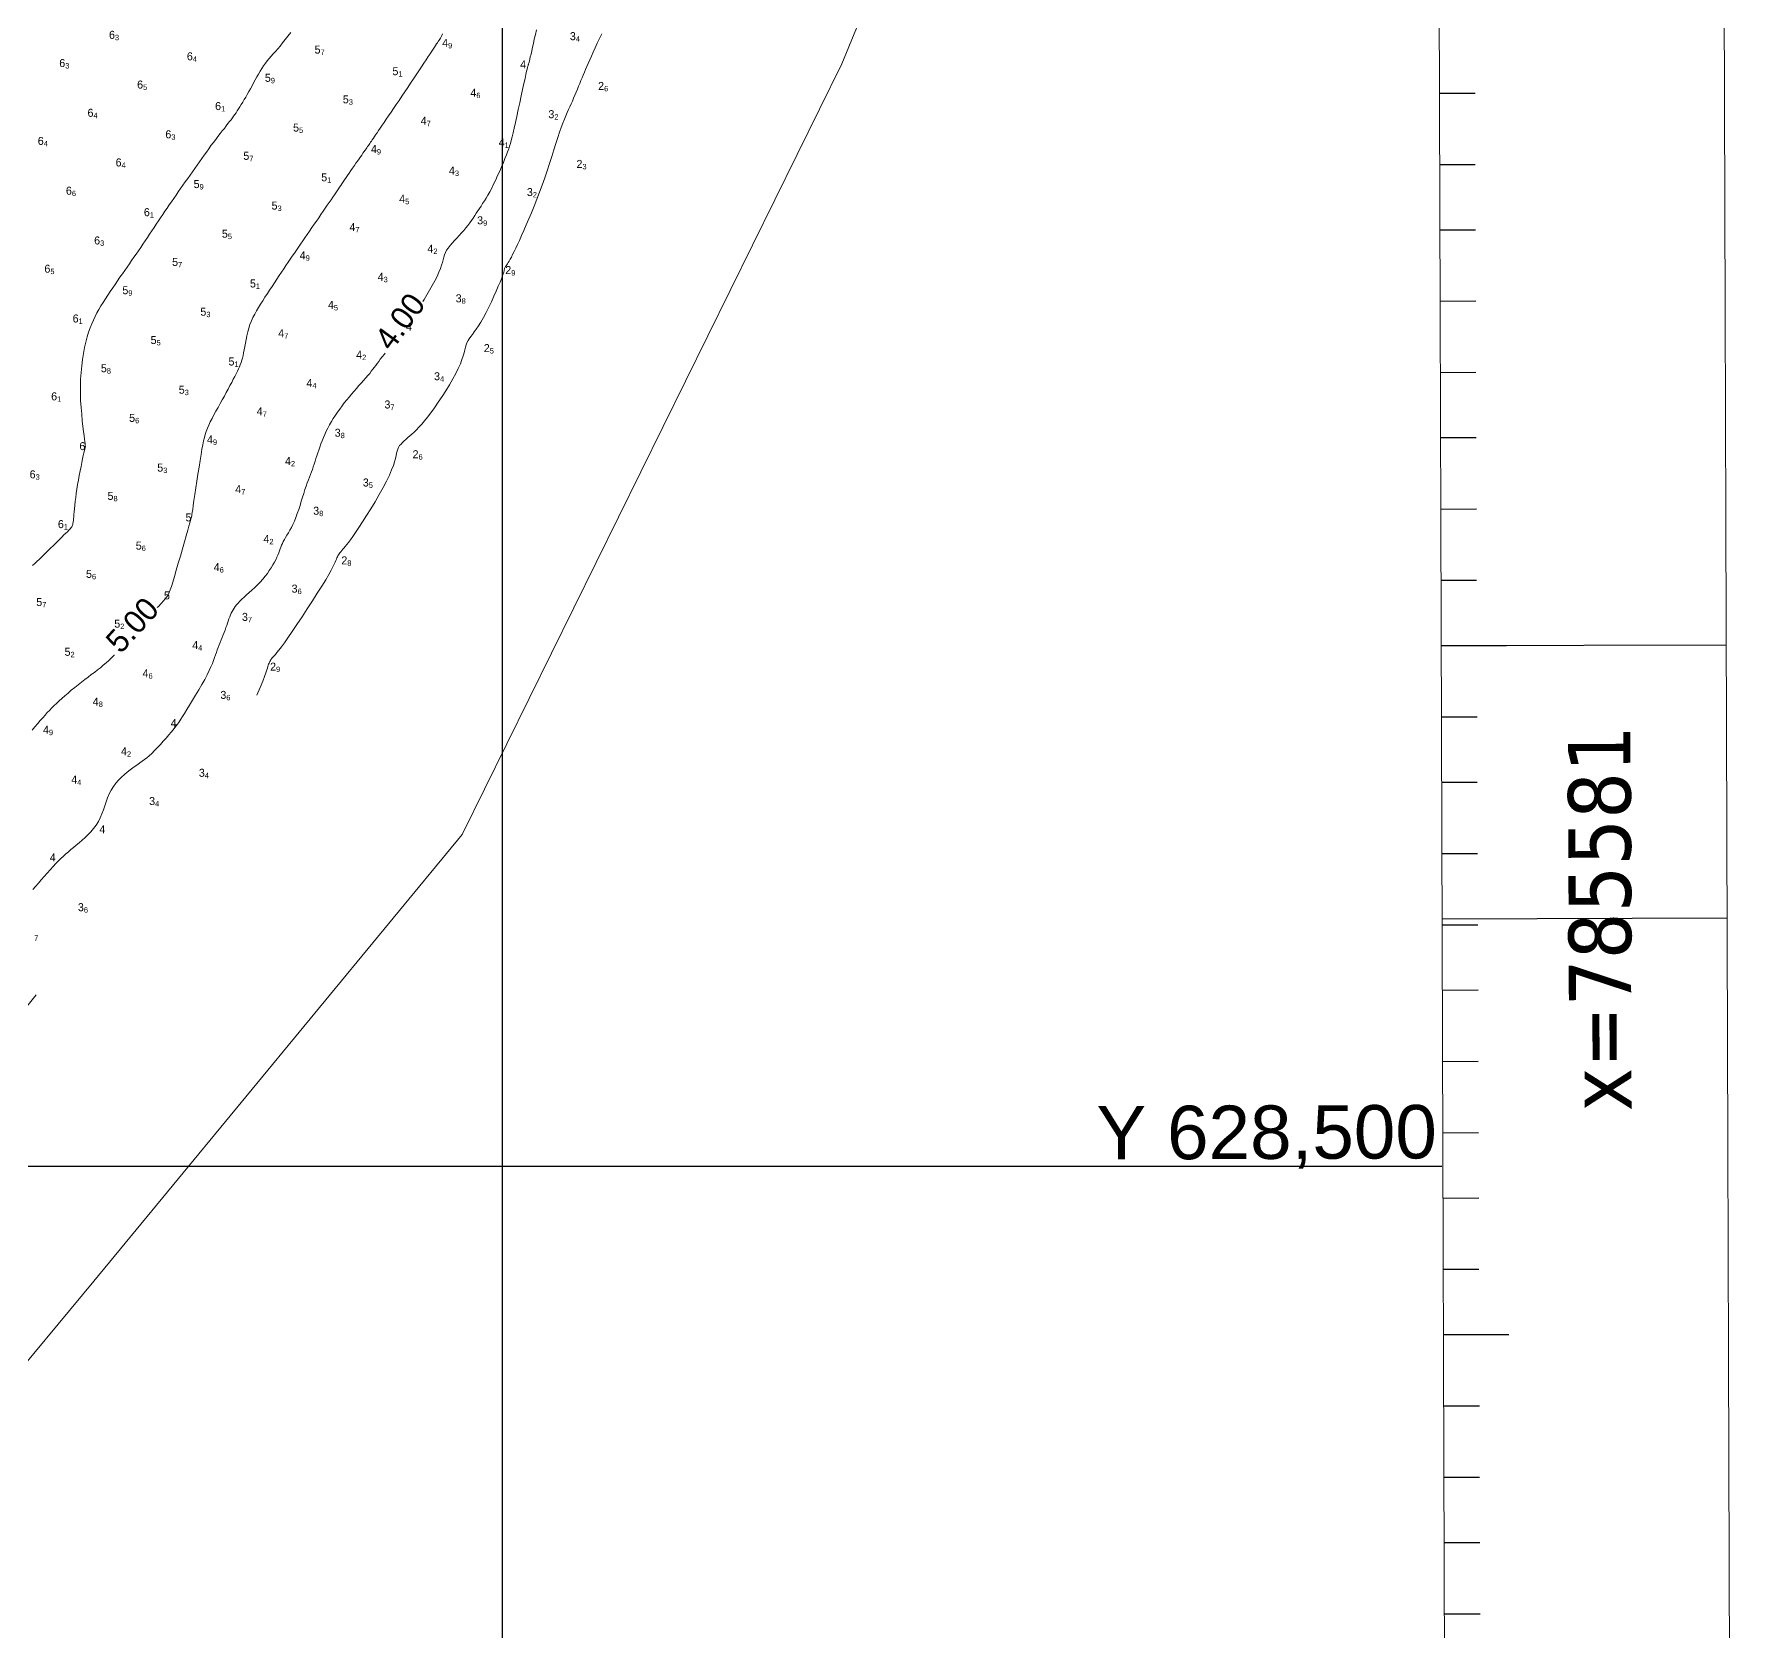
# Model space of a CAD drawing. Header units: millimetres. Extents: x 784883 to 785608, y 628235 to 628806.
# Drawn here: x 785459 to 785608, y 628459.3 to 628599 of the extents above; entities that cross this region are included whole.
import ezdxf
from ezdxf.enums import TextEntityAlignment as Align

# ---------------------------------------------------------------- set-up
doc = ezdxf.new("R2010")
doc.units = ezdxf.units.MM
for name, color, linetype in [('3_00', 92, 'Continuous'), ('4_00', 5, 'Continuous'), ('5_00', 252, 'Continuous'), ('6_00', 255, 'Continuous'), ('Borders', 7, 'Continuous'), ('Lat_Lon_Grid', 7, 'Continuous'), ('Projection_Grid', 7, 'Continuous'), ('Topo_Ricanau_2023_dg2', 7, 'Continuous')]:
    doc.layers.add(name, color=color, linetype=linetype)
doc.layers.add('Soundings', color=7, linetype='Continuous', true_color=0x000000)

msp = doc.modelspace()

# ---------------------------------------------------------------- linework, layer by layer
at = {"layer": '3_00', "color": 92, "linetype": 'Continuous', "lineweight": 0, "true_color": 0x00c000, "flags": 128}
for points in [[(785508.66, 628598.99), (785508.47, 628598.58), (785508.28, 628598.18), (785508.1, 628597.78), (785507.93, 628597.4), (785507.76, 628597.04), (785507.62, 628596.71), (785507.48, 628596.41), (785507.36, 628596.14), (785507.25, 628595.88), (785507.15, 628595.63), (785507.05, 628595.39), (785506.95, 628595.15), (785506.85, 628594.91), (785506.75, 628594.66), (785506.64, 628594.41), (785506.54, 628594.16), (785506.43, 628593.9), (785506.32, 628593.64), (785506.21, 628593.38), (785506.1, 628593.12), (785505.99, 628592.87), (785505.87, 628592.62), (785505.76, 628592.37), (785505.64, 628592.11), (785505.52, 628591.83), (785505.4, 628591.53), (785505.26, 628591.19), (785505.12, 628590.82), (785504.98, 628590.4), (785504.82, 628589.93), (785504.65, 628589.41), (785504.48, 628588.86), (785504.29, 628588.27), (785504.1, 628587.66), (785503.89, 628587.03), (785503.68, 628586.4), (785503.46, 628585.77), (785503.23, 628585.14), (785502.99, 628584.53), (785502.76, 628583.93), (785502.52, 628583.35), (785502.28, 628582.81), (785502.06, 628582.29), (785501.84, 628581.8), (785501.64, 628581.35), (785501.46, 628580.94), (785501.29, 628580.58), (785501.14, 628580.25), (785501, 628579.96), (785500.87, 628579.71), (785500.76, 628579.48), (785500.66, 628579.29), (785500.57, 628579.13), (785500.49, 628578.99), (785500.42, 628578.88), (785500.36, 628578.79), (785500.31, 628578.71), (785500.26, 628578.65), (785500.23, 628578.59), (785500.2, 628578.54), (785500.17, 628578.48), (785500.16, 628578.43), (785500.14, 628578.36), (785500.12, 628578.28), (785500.09, 628578.17), (785500.05, 628578.02), (785499.98, 628577.83), (785499.89, 628577.58), (785499.77, 628577.28), (785499.62, 628576.92), (785499.44, 628576.5), (785499.24, 628576.05), (785499.02, 628575.57), (785498.79, 628575.1), (785498.55, 628574.63), (785498.32, 628574.2), (785498.09, 628573.8), (785497.89, 628573.46), (785497.69, 628573.18), (785497.51, 628572.93), (785497.35, 628572.71), (785497.21, 628572.52), (785497.08, 628572.34), (785496.97, 628572.17), (785496.88, 628571.99), (785496.81, 628571.8), (785496.75, 628571.59), (785496.69, 628571.37), (785496.62, 628571.11), (785496.54, 628570.83), (785496.44, 628570.51), (785496.3, 628570.15), (785496.12, 628569.75), (785495.9, 628569.3), (785495.64, 628568.82), (785495.35, 628568.31), (785495.03, 628567.79), (785494.7, 628567.28), (785494.37, 628566.78), (785494.04, 628566.3), (785493.73, 628565.87), (785493.44, 628565.49), (785493.17, 628565.15), (785492.92, 628564.86), (785492.68, 628564.6), (785492.46, 628564.38), (785492.26, 628564.18), (785492.06, 628564), (785491.88, 628563.84), (785491.7, 628563.69), (785491.54, 628563.54), (785491.38, 628563.4), (785491.23, 628563.27), (785491.11, 628563.13), (785490.99, 628562.99), (785490.9, 628562.84), (785490.82, 628562.69), (785490.77, 628562.52), (785490.72, 628562.33), (785490.68, 628562.12), (785490.62, 628561.88), (785490.55, 628561.59), (785490.44, 628561.26), (785490.29, 628560.87), (785490.1, 628560.41), (785489.84, 628559.89), (785489.54, 628559.32), (785489.2, 628558.71), (785488.84, 628558.09), (785488.47, 628557.47), (785488.1, 628556.88), (785487.75, 628556.32), (785487.43, 628555.83), (785487.14, 628555.41), (785486.9, 628555.06), (785486.69, 628554.77), (785486.51, 628554.53), (785486.36, 628554.34), (785486.23, 628554.18), (785486.11, 628554.04), (785486.01, 628553.93), (785485.92, 628553.82), (785485.84, 628553.72), (785485.77, 628553.63), (785485.7, 628553.54), (785485.64, 628553.45), (785485.59, 628553.36), (785485.54, 628553.27), (785485.5, 628553.17), (785485.46, 628553.07), (785485.41, 628552.96), (785485.35, 628552.81), (785485.27, 628552.63), (785485.15, 628552.4), (785485, 628552.1), (785484.79, 628551.72), (785484.52, 628551.26), (785484.18, 628550.71), (785483.79, 628550.08), (785483.36, 628549.41), (785482.91, 628548.71), (785482.45, 628548.02), (785482.01, 628547.35), (785481.59, 628546.73), (785481.22, 628546.2), (785480.91, 628545.75), (785480.65, 628545.4), (785480.43, 628545.12), (785480.26, 628544.9), (785480.12, 628544.74), (785480.01, 628544.62), (785479.92, 628544.52), (785479.85, 628544.44), (785479.79, 628544.36), (785479.73, 628544.29), (785479.68, 628544.21), (785479.64, 628544.13), (785479.6, 628544.05), (785479.57, 628543.97), (785479.53, 628543.88), (785479.5, 628543.79), (785479.47, 628543.68), (785479.43, 628543.55), (785479.37, 628543.38), (785479.29, 628543.14), (785479.17, 628542.82), (785479.01, 628542.4), (785478.79, 628541.86), (785478.51, 628541.18)], [(785459.19, 628514.97), (785457.18, 628512.47)]]:
    msp.add_lwpolyline(points, dxfattribs=at)
at = {"layer": '4_00', "color": 5, "linetype": 'Continuous', "lineweight": 0, "true_color": 0x1b0fee, "flags": 128}
for points in [[(785502.95, 628599.33), (785502.86, 628598.93), (785502.77, 628598.54), (785502.69, 628598.16), (785502.61, 628597.82), (785502.54, 628597.5), (785502.48, 628597.22), (785502.42, 628596.98), (785502.38, 628596.79), (785502.34, 628596.64), (785502.31, 628596.52), (785502.29, 628596.44), (785502.27, 628596.37), (785502.26, 628596.33), (785502.25, 628596.3), (785502.24, 628596.28), (785502.23, 628596.25), (785502.22, 628596.22), (785502.2, 628596.16), (785502.18, 628596.06), (785502.14, 628595.92), (785502.1, 628595.72), (785502.04, 628595.45), (785501.96, 628595.1), (785501.86, 628594.65), (785501.75, 628594.14), (785501.63, 628593.57), (785501.5, 628592.97), (785501.36, 628592.37), (785501.24, 628591.78), (785501.11, 628591.23), (785501.01, 628590.74), (785500.91, 628590.33), (785500.83, 628589.98), (785500.75, 628589.68), (785500.68, 628589.42), (785500.61, 628589.17), (785500.53, 628588.94), (785500.43, 628588.69), (785500.33, 628588.41), (785500.2, 628588.1), (785500.06, 628587.75), (785499.9, 628587.38), (785499.74, 628587), (785499.56, 628586.61), (785499.39, 628586.23), (785499.21, 628585.86), (785499.04, 628585.51), (785498.87, 628585.19), (785498.71, 628584.9), (785498.55, 628584.64), (785498.4, 628584.39), (785498.25, 628584.16), (785498.11, 628583.94), (785497.97, 628583.73), (785497.83, 628583.53), (785497.69, 628583.32), (785497.56, 628583.11), (785497.42, 628582.89), (785497.27, 628582.68), (785497.12, 628582.47), (785496.96, 628582.25), (785496.79, 628582.03), (785496.61, 628581.81), (785496.41, 628581.59), (785496.2, 628581.36), (785495.99, 628581.14), (785495.79, 628580.92), (785495.58, 628580.7), (785495.4, 628580.49), (785495.24, 628580.27), (785495.1, 628580.07), (785495, 628579.87), (785494.92, 628579.67), (785494.85, 628579.46), (785494.8, 628579.25), (785494.73, 628579.01), (785494.66, 628578.76), (785494.56, 628578.47), (785494.43, 628578.15), (785494.26, 628577.79), (785494.06, 628577.4), (785493.84, 628576.99), (785493.61, 628576.58), (785493.37, 628576.17), (785493.13, 628575.77), (785493.02, 628575.59)], [(785489.72, 628571.07), (785489.66, 628570.99), (785489.47, 628570.76), (785489.3, 628570.55), (785489.16, 628570.35), (785489.02, 628570.17), (785488.9, 628570), (785488.77, 628569.83), (785488.65, 628569.67), (785488.51, 628569.5), (785488.37, 628569.31), (785488.2, 628569.12), (785488.03, 628568.92), (785487.84, 628568.7), (785487.64, 628568.47), (785487.43, 628568.24), (785487.22, 628568), (785487, 628567.75), (785486.79, 628567.5), (785486.57, 628567.24), (785486.36, 628566.99), (785486.15, 628566.72), (785485.95, 628566.46), (785485.75, 628566.19), (785485.56, 628565.92), (785485.37, 628565.65), (785485.19, 628565.37), (785485.03, 628565.09), (785484.86, 628564.81), (785484.71, 628564.53), (785484.57, 628564.25), (785484.44, 628563.97), (785484.32, 628563.69), (785484.2, 628563.41), (785484.09, 628563.14), (785484, 628562.87), (785483.91, 628562.61), (785483.82, 628562.35), (785483.75, 628562.1), (785483.67, 628561.86), (785483.59, 628561.62), (785483.52, 628561.38), (785483.44, 628561.15), (785483.36, 628560.92), (785483.28, 628560.7), (785483.19, 628560.47), (785483.1, 628560.23), (785483.01, 628559.99), (785482.91, 628559.73), (785482.81, 628559.45), (785482.71, 628559.15), (785482.61, 628558.82), (785482.5, 628558.48), (785482.39, 628558.13), (785482.28, 628557.76), (785482.16, 628557.4), (785482.04, 628557.05), (785481.91, 628556.71), (785481.78, 628556.4), (785481.65, 628556.1), (785481.52, 628555.84), (785481.39, 628555.59), (785481.26, 628555.37), (785481.13, 628555.16), (785481.01, 628554.97), (785480.91, 628554.79), (785480.81, 628554.61), (785480.73, 628554.45), (785480.66, 628554.28), (785480.6, 628554.12), (785480.54, 628553.96), (785480.47, 628553.79), (785480.41, 628553.61), (785480.34, 628553.43), (785480.25, 628553.23), (785480.15, 628553.02), (785480.04, 628552.8), (785479.91, 628552.56), (785479.76, 628552.32), (785479.59, 628552.07), (785479.42, 628551.82), (785479.22, 628551.57), (785479.01, 628551.32), (785478.79, 628551.07), (785478.55, 628550.83), (785478.31, 628550.6), (785478.07, 628550.37), (785477.83, 628550.15), (785477.6, 628549.94), (785477.39, 628549.74), (785477.19, 628549.56), (785477.02, 628549.39), (785476.86, 628549.22), (785476.73, 628549.07), (785476.61, 628548.93), (785476.51, 628548.78), (785476.42, 628548.64), (785476.34, 628548.49), (785476.26, 628548.34), (785476.19, 628548.19), (785476.13, 628548.02), (785476.06, 628547.84), (785476, 628547.66), (785475.93, 628547.47), (785475.87, 628547.28), (785475.8, 628547.08), (785475.72, 628546.87), (785475.64, 628546.66), (785475.55, 628546.45), (785475.46, 628546.23), (785475.37, 628546.01), (785475.28, 628545.79), (785475.19, 628545.57), (785475.11, 628545.35), (785475.03, 628545.13), (785474.96, 628544.92), (785474.89, 628544.69), (785474.81, 628544.46), (785474.72, 628544.22), (785474.62, 628543.95), (785474.49, 628543.65), (785474.34, 628543.32), (785474.16, 628542.95), (785473.94, 628542.54), (785473.69, 628542.1), (785473.42, 628541.64), (785473.14, 628541.18), (785472.87, 628540.73), (785472.61, 628540.3), (785472.37, 628539.92), (785472.16, 628539.58), (785472, 628539.31), (785471.86, 628539.09), (785471.75, 628538.92), (785471.65, 628538.77), (785471.55, 628538.63), (785471.45, 628538.49), (785471.33, 628538.34), (785471.18, 628538.16), (785471, 628537.95), (785470.8, 628537.7), (785470.56, 628537.43), (785470.32, 628537.15), (785470.06, 628536.87), (785469.8, 628536.59), (785469.55, 628536.33), (785469.31, 628536.09), (785469.08, 628535.88), (785468.87, 628535.7), (785468.67, 628535.54), (785468.48, 628535.4), (785468.28, 628535.26), (785468.08, 628535.12), (785467.87, 628534.97), (785467.65, 628534.82), (785467.41, 628534.64), (785467.16, 628534.45), (785466.91, 628534.23), (785466.65, 628534), (785466.4, 628533.75), (785466.17, 628533.47), (785465.95, 628533.19), (785465.76, 628532.88), (785465.59, 628532.55), (785465.45, 628532.21), (785465.32, 628531.86), (785465.2, 628531.51), (785465.08, 628531.16), (785464.95, 628530.81), (785464.8, 628530.46), (785464.64, 628530.13), (785464.44, 628529.82), (785464.22, 628529.52), (785463.98, 628529.24), (785463.73, 628528.97), (785463.47, 628528.72), (785463.21, 628528.49), (785462.95, 628528.26), (785462.7, 628528.05), (785462.46, 628527.86), (785462.23, 628527.67), (785462.02, 628527.48), (785461.8, 628527.3), (785461.59, 628527.11), (785461.37, 628526.91), (785461.15, 628526.69), (785460.92, 628526.45), (785460.68, 628526.19), (785460.42, 628525.91), (785460.16, 628525.62), (785459.9, 628525.32), (785459.64, 628525.02), (785459.39, 628524.73), (785459.15, 628524.45), (785458.92, 628524.19)]]:
    msp.add_lwpolyline(points, dxfattribs=at)
at = {"layer": '5_00', "color": 252, "linetype": 'Continuous', "lineweight": 0, "true_color": 0x8e919d, "flags": 128}
for points in [[(785494.75, 628598.99), (785494.68, 628598.85), (785494.62, 628598.73), (785494.56, 628598.63), (785494.5, 628598.53), (785494.44, 628598.43), (785494.37, 628598.33), (785494.3, 628598.22), (785494.22, 628598.11), (785494.14, 628597.97), (785494.04, 628597.83), (785493.93, 628597.66), (785493.8, 628597.47), (785493.66, 628597.25), (785493.49, 628597.01), (785493.31, 628596.73), (785493.12, 628596.43), (785492.9, 628596.11), (785492.68, 628595.77), (785492.44, 628595.41), (785492.2, 628595.05), (785491.95, 628594.67), (785491.7, 628594.3), (785491.44, 628593.92), (785491.19, 628593.55), (785490.94, 628593.18), (785490.7, 628592.82), (785490.46, 628592.48), (785490.24, 628592.14), (785490.02, 628591.83), (785489.82, 628591.53), (785489.63, 628591.25), (785489.45, 628591), (785489.3, 628590.76), (785489.15, 628590.54), (785489.02, 628590.35), (785488.89, 628590.17), (785488.79, 628590.01), (785488.69, 628589.86), (785488.6, 628589.73), (785488.52, 628589.62), (785488.45, 628589.52), (785488.39, 628589.42), (785488.32, 628589.33), (785488.26, 628589.24), (785488.19, 628589.14), (785488.12, 628589.04), (785488.05, 628588.94), (785487.96, 628588.82), (785487.87, 628588.69), (785487.78, 628588.55), (785487.67, 628588.4), (785487.56, 628588.23), (785487.44, 628588.06), (785487.31, 628587.87), (785487.17, 628587.68), (785487.03, 628587.47), (785486.88, 628587.26), (785486.73, 628587.04), (785486.58, 628586.82), (785486.44, 628586.62), (785486.3, 628586.42), (785486.18, 628586.23), (785486.06, 628586.05), (785485.94, 628585.89), (785485.84, 628585.73), (785485.73, 628585.58), (785485.63, 628585.43), (785485.52, 628585.27), (785485.4, 628585.1), (785485.28, 628584.91), (785485.14, 628584.71), (785484.99, 628584.49), (785484.83, 628584.26), (785484.66, 628584.01), (785484.48, 628583.75), (785484.3, 628583.48), (785484.11, 628583.21), (785483.91, 628582.92), (785483.71, 628582.63), (785483.51, 628582.34), (785483.31, 628582.05), (785483.11, 628581.75), (785482.91, 628581.46), (785482.71, 628581.17), (785482.52, 628580.89), (785482.32, 628580.61), (785482.14, 628580.34), (785481.96, 628580.07), (785481.78, 628579.81), (785481.6, 628579.55), (785481.42, 628579.29), (785481.24, 628579.02), (785481.05, 628578.75), (785480.86, 628578.46), (785480.66, 628578.17), (785480.46, 628577.86), (785480.25, 628577.55), (785480.04, 628577.23), (785479.83, 628576.91), (785479.62, 628576.59), (785479.42, 628576.28), (785479.21, 628575.97), (785479.02, 628575.66), (785478.83, 628575.37), (785478.64, 628575.07), (785478.47, 628574.78), (785478.31, 628574.49), (785478.16, 628574.19), (785478.02, 628573.89), (785477.9, 628573.58), (785477.8, 628573.26), (785477.71, 628572.93), (785477.63, 628572.6), (785477.56, 628572.28), (785477.5, 628571.96), (785477.45, 628571.65), (785477.4, 628571.37), (785477.34, 628571.1), (785477.29, 628570.87), (785477.24, 628570.65), (785477.18, 628570.45), (785477.12, 628570.26), (785477.05, 628570.07), (785476.98, 628569.89), (785476.89, 628569.7), (785476.8, 628569.49), (785476.69, 628569.27), (785476.57, 628569.04), (785476.44, 628568.79), (785476.3, 628568.52), (785476.15, 628568.24), (785476, 628567.94), (785475.83, 628567.64), (785475.66, 628567.32), (785475.47, 628567), (785475.29, 628566.67), (785475.11, 628566.34), (785474.92, 628566.01), (785474.75, 628565.68), (785474.58, 628565.36), (785474.43, 628565.06), (785474.3, 628564.77), (785474.18, 628564.51), (785474.08, 628564.24), (785473.99, 628563.98), (785473.91, 628563.7), (785473.84, 628563.4), (785473.77, 628563.06), (785473.7, 628562.67), (785473.62, 628562.21), (785473.54, 628561.69), (785473.45, 628561.11), (785473.35, 628560.51), (785473.26, 628559.89), (785473.17, 628559.29), (785473.08, 628558.72), (785473, 628558.2), (785472.94, 628557.77), (785472.89, 628557.42), (785472.85, 628557.16), (785472.82, 628556.98), (785472.8, 628556.85), (785472.79, 628556.78), (785472.78, 628556.74), (785472.78, 628556.72), (785472.78, 628556.72), (785472.78, 628556.72), (785472.78, 628556.72), (785472.78, 628556.72), (785472.78, 628556.72), (785472.78, 628556.72), (785472.78, 628556.72), (785472.78, 628556.72), (785472.78, 628556.72), (785472.78, 628556.72), (785472.78, 628556.72), (785472.78, 628556.72), (785472.78, 628556.72), (785472.78, 628556.72), (785472.78, 628556.72), (785472.78, 628556.72), (785472.78, 628556.72), (785472.78, 628556.72), (785472.77, 628556.7), (785472.76, 628556.66), (785472.74, 628556.58), (785472.7, 628556.44), (785472.64, 628556.24), (785472.56, 628555.96), (785472.46, 628555.59), (785472.32, 628555.12), (785472.17, 628554.57), (785471.99, 628553.97), (785471.81, 628553.34), (785471.63, 628552.71), (785471.45, 628552.1), (785471.29, 628551.55), (785471.15, 628551.07), (785471.03, 628550.68), (785470.92, 628550.38), (785470.83, 628550.14), (785470.73, 628549.94), (785470.62, 628549.77), (785470.49, 628549.6), (785470.33, 628549.42), (785470.14, 628549.2), (785469.89, 628548.94), (785469.79, 628548.84)], [(785466.03, 628544.69), (785466.01, 628544.68), (785465.79, 628544.44), (785465.56, 628544.21), (785465.32, 628544), (785465.07, 628543.79), (785464.82, 628543.58), (785464.56, 628543.38), (785464.3, 628543.17), (785464.02, 628542.97), (785463.74, 628542.75), (785463.45, 628542.54), (785463.16, 628542.31), (785462.86, 628542.08), (785462.57, 628541.84), (785462.27, 628541.6), (785461.99, 628541.36), (785461.71, 628541.12), (785461.45, 628540.89), (785461.2, 628540.67), (785460.97, 628540.46), (785460.76, 628540.26), (785460.56, 628540.06), (785460.37, 628539.85), (785460.17, 628539.65), (785459.98, 628539.43), (785459.78, 628539.2), (785459.56, 628538.96), (785459.33, 628538.7), (785459.09, 628538.42), (785458.84, 628538.13)]]:
    msp.add_lwpolyline(points, dxfattribs=at)
at = {"layer": '6_00', "color": 18, "linetype": 'Continuous', "lineweight": 0, "true_color": 0x000000, "flags": 128}
msp.add_lwpolyline([(785481.47, 628599.12), (785481.22, 628598.79), (785480.98, 628598.49), (785480.75, 628598.2), (785480.54, 628597.93), (785480.33, 628597.69), (785480.13, 628597.46), (785479.94, 628597.24), (785479.76, 628597.03), (785479.58, 628596.83), (785479.41, 628596.62), (785479.25, 628596.42), (785479.09, 628596.2), (785478.94, 628595.97), (785478.79, 628595.73), (785478.64, 628595.48), (785478.5, 628595.23), (785478.36, 628594.97), (785478.22, 628594.71), (785478.08, 628594.45), (785477.94, 628594.2), (785477.8, 628593.94), (785477.66, 628593.7), (785477.53, 628593.46), (785477.39, 628593.24), (785477.26, 628593.02), (785477.13, 628592.81), (785477.01, 628592.61), (785476.9, 628592.43), (785476.79, 628592.26), (785476.68, 628592.1), (785476.57, 628591.95), (785476.47, 628591.8), (785476.36, 628591.65), (785476.24, 628591.49), (785476.11, 628591.33), (785475.97, 628591.15), (785475.82, 628590.95), (785475.66, 628590.73), (785475.48, 628590.51), (785475.29, 628590.27), (785475.1, 628590.02), (785474.9, 628589.76), (785474.7, 628589.49), (785474.49, 628589.22), (785474.29, 628588.94), (785474.09, 628588.66), (785473.88, 628588.38), (785473.68, 628588.09), (785473.48, 628587.81), (785473.27, 628587.52), (785473.07, 628587.23), (785472.86, 628586.94), (785472.66, 628586.64), (785472.45, 628586.35), (785472.24, 628586.05), (785472.04, 628585.76), (785471.83, 628585.47), (785471.63, 628585.18), (785471.43, 628584.89), (785471.23, 628584.6), (785471.03, 628584.32), (785470.84, 628584.04), (785470.65, 628583.76), (785470.46, 628583.48), (785470.27, 628583.2), (785470.08, 628582.92), (785469.89, 628582.64), (785469.7, 628582.36), (785469.51, 628582.07), (785469.31, 628581.78), (785469.12, 628581.49), (785468.93, 628581.2), (785468.73, 628580.91), (785468.53, 628580.61), (785468.34, 628580.32), (785468.14, 628580.03), (785467.95, 628579.74), (785467.75, 628579.46), (785467.55, 628579.17), (785467.36, 628578.89), (785467.16, 628578.6), (785466.95, 628578.31), (785466.74, 628578.01), (785466.53, 628577.71), (785466.32, 628577.4), (785466.1, 628577.09), (785465.89, 628576.78), (785465.67, 628576.46), (785465.46, 628576.15), (785465.25, 628575.83), (785465.05, 628575.52), (785464.86, 628575.21), (785464.68, 628574.9), (785464.51, 628574.6), (785464.35, 628574.29), (785464.2, 628573.97), (785464.06, 628573.63), (785463.92, 628573.28), (785463.79, 628572.9), (785463.67, 628572.49), (785463.55, 628572.04), (785463.44, 628571.57), (785463.34, 628571.06), (785463.26, 628570.53), (785463.18, 628569.97), (785463.12, 628569.39), (785463.08, 628568.79), (785463.07, 628568.18), (785463.07, 628567.55), (785463.09, 628566.93), (785463.13, 628566.32), (785463.18, 628565.73), (785463.23, 628565.17), (785463.29, 628564.67), (785463.34, 628564.22), (785463.39, 628563.84), (785463.42, 628563.55), (785463.45, 628563.33), (785463.47, 628563.17), (785463.49, 628563.06), (785463.49, 628563), (785463.5, 628562.96), (785463.5, 628562.95), (785463.5, 628562.95), (785463.5, 628562.95), (785463.5, 628562.95), (785463.5, 628562.95), (785463.5, 628562.95), (785463.5, 628562.95), (785463.5, 628562.95), (785463.5, 628562.95), (785463.5, 628562.95), (785463.5, 628562.95), (785463.5, 628562.94), (785463.49, 628562.92), (785463.48, 628562.88), (785463.47, 628562.81), (785463.45, 628562.71), (785463.42, 628562.56), (785463.38, 628562.37), (785463.32, 628562.13), (785463.26, 628561.84), (785463.19, 628561.52), (785463.12, 628561.16), (785463.04, 628560.78), (785462.97, 628560.39), (785462.89, 628559.98), (785462.82, 628559.58), (785462.76, 628559.19), (785462.71, 628558.81), (785462.66, 628558.45), (785462.62, 628558.1), (785462.58, 628557.78), (785462.55, 628557.48), (785462.52, 628557.21), (785462.5, 628556.97), (785462.48, 628556.76), (785462.47, 628556.59), (785462.45, 628556.44), (785462.44, 628556.31), (785462.42, 628556.2), (785462.4, 628556.11), (785462.38, 628556.03), (785462.35, 628555.96), (785462.32, 628555.9), (785462.27, 628555.83), (785462.21, 628555.76), (785462.14, 628555.68), (785462.05, 628555.59), (785461.94, 628555.47), (785461.8, 628555.34), (785461.63, 628555.18), (785461.43, 628554.98), (785461.21, 628554.76), (785460.97, 628554.52), (785460.71, 628554.27), (785460.45, 628554.02), (785460.19, 628553.76), (785459.94, 628553.51), (785459.7, 628553.28), (785459.48, 628553.06), (785459.27, 628552.86), (785459.08, 628552.68), (785458.89, 628552.51)], dxfattribs=at)
at = {"layer": 'Borders', "color": 18, "linetype": 'Continuous', "lineweight": 20, "true_color": 0x000000}
for p, q in [((785608.04, 628237.12), (785606.16, 628806.29)), ((785583.03, 628261.96), (785581.31, 628781.28))]:
    msp.add_line(p, q, dxfattribs=at)
at = {"layer": 'Lat_Lon_Grid', "color": 18, "linetype": 'Continuous', "true_color": 0x000000}
for p, q in [((785581.93, 628593.81), (785585.05, 628593.82)), ((785581.95, 628587.57), (785585.07, 628587.58)), ((785581.97, 628581.86), (785585.09, 628581.87)), ((785581.99, 628575.63), (785585.11, 628575.64)), ((785582.01, 628569.4), (785585.13, 628569.41)), ((785582.03, 628563.69), (785585.15, 628563.7)), ((785582.05, 628557.45), (785585.17, 628557.46)), ((785582.07, 628551.22), (785585.19, 628551.23)), ((785582.09, 628545.51), (785607.02, 628545.59)), ((785582.09, 628545.51), (785587.8, 628545.53)), ((785582.11, 628539.28), (785585.23, 628539.29)), ((785582.13, 628533.56), (785585.25, 628533.58)), ((785582.15, 628527.33), (785585.27, 628527.34)), ((785582.17, 628521.62), (785607.1, 628521.7)), ((785582.17, 628521.1), (785585.29, 628521.11)), ((785582.19, 628515.39), (785585.31, 628515.4)), ((785582.21, 628509.16), (785585.33, 628509.17)), ((785582.23, 628502.92), (785585.35, 628502.94)), ((785582.25, 628497.21), (785585.37, 628497.22)), ((785582.27, 628490.98), (785585.39, 628490.99)), ((785582.29, 628485.27), (785588, 628485.29)), ((785582.31, 628479.04), (785585.43, 628479.05)), ((785582.33, 628472.8), (785585.45, 628472.81)), ((785582.35, 628467.09), (785585.47, 628467.1)), ((785582.37, 628460.86), (785585.49, 628460.87))]:
    msp.add_line(p, q, dxfattribs=at)
at = {"layer": 'Projection_Grid', "color": 18, "linetype": 'Continuous', "true_color": 0x000000}
for p, q in [((785500, 628261.77), (785500, 628780.93)), ((784909.29, 628500), (785582.15, 628500))]:
    msp.add_line(p, q, dxfattribs=at)
at = {"layer": 'Topo_Ricanau_2023_dg2', "color": 18, "linetype": 'Continuous', "lineweight": 20, "true_color": 0x000000}
for p, q in [((785551.15, 628649.1), (785529.67, 628596.37)), ((785529.67, 628596.37), (785496.46, 628528.99)), ((785496.46, 628528.99), (785464.24, 628489.93)), ((785464.24, 628489.93), (785444.71, 628466.49))]:
    msp.add_line(p, q, dxfattribs=at)

# ---------------------------------------------------------------- texts
at = {"layer": '4_00', "color": 5, "true_color": 0x1b0fee}
msp.add_text('4.00', height=2, rotation=53.899, dxfattribs=at).set_placement((785490.28, 628571.16))
at = {"layer": '5_00', "color": 252, "true_color": 0x8e919d}
msp.add_text('5.00', height=2, rotation=47.805, dxfattribs=at).set_placement((785466.59, 628544.72))
at = {"layer": 'Lat_Lon_Grid', "color": 18, "true_color": 0x000000, "insert": (785598.79, 628521.68), "char_height": 5.4529, "width": 338.08, "attachment_point": 8, "rotation": 90.19}
msp.add_mtext('{\\fTahoma|b0|i0|c1|p0;x=785581}', dxfattribs=at)
at = {"layer": 'Projection_Grid', "color": 18, "true_color": 0x000000, "insert": (785581.72, 628499.81), "char_height": 4.6739, "width": 439.3482, "attachment_point": 9, "rotation": 0.19}
msp.add_mtext('{\\fMicrosoft Sans Serif|b0|i0|c1|p0;Y\\~628,500}', dxfattribs=at)
at = {"layer": 'Soundings', "color": 18, "true_color": 0x000000}
for s, p in [('6', (785466.09, 628598.91, 6.33)), ('5', (785484.07, 628597.62, 5.72)), ('6', (785461.74, 628596.44, 6.31)), ('6', (785472.9, 628597.03, 6.44)), ('6', (785468.55, 628594.56, 6.47)), ('5', (785479.72, 628595.15, 5.91)), ('6', (785475.37, 628592.68, 6.13)), ('6', (785464.21, 628592.09, 6.44)), ('6', (785459.86, 628589.63, 6.42)), ('6', (785471.02, 628590.21, 6.3)), ('5', (785482.19, 628590.8, 5.52)), ('5', (785477.84, 628588.33, 5.71)), ('6', (785466.67, 628587.75, 6.42)), ('6', (785462.32, 628585.28, 6.55)), ('5', (785473.49, 628585.86, 5.9)), ('6', (785469.14, 628583.4, 6.09)), ('6', (785464.79, 628580.93, 6.29)), ('5', (785475.96, 628581.52, 5.51)), ('6', (785460.44, 628578.46, 6.45)), ('5', (785471.61, 628579.05, 5.7)), ('5', (785467.26, 628576.58, 5.89)), ('6', (785462.91, 628574.11, 6.08)), ('5', (785469.73, 628572.23, 5.5)), ('5', (785465.38, 628569.76, 5.8)), ('6', (785461.03, 628567.3, 6.14)), ('5', (785467.85, 628565.42, 5.63)), ('6', (785463.5, 628562.95, 6)), ('6', (785459.15, 628560.48, 6.28)), ('5', (785465.96, 628558.6, 5.75)), ('6', (785461.62, 628556.13, 6.06)), ('5', (785468.43, 628554.25, 5.55)), ('5', (785464.08, 628551.78, 5.63)), ('5', (785459.73, 628549.32, 5.73))]:
    msp.add_text(s, height=0.7, dxfattribs=at).set_placement(p, align=Align.MIDDLE_RIGHT)
for s, p in [('3', (785466.09, 628598.91, 6.33)), ('7', (785484.07, 628597.62, 5.72)), ('3', (785461.74, 628596.44, 6.31)), ('4', (785472.9, 628597.03, 6.44)), ('5', (785468.55, 628594.56, 6.47)), ('9', (785479.72, 628595.15, 5.91)), ('4', (785464.21, 628592.09, 6.44)), ('1', (785475.37, 628592.68, 6.13)), ('3', (785471.02, 628590.21, 6.3)), ('5', (785482.19, 628590.8, 5.52)), ('4', (785459.86, 628589.63, 6.42)), ('4', (785466.67, 628587.75, 6.42)), ('7', (785477.84, 628588.33, 5.71)), ('9', (785473.49, 628585.86, 5.9)), ('6', (785462.32, 628585.28, 6.55)), ('1', (785469.14, 628583.4, 6.09)), ('5', (785475.96, 628581.52, 5.51)), ('3', (785464.79, 628580.93, 6.29)), ('5', (785460.44, 628578.46, 6.45)), ('7', (785471.61, 628579.05, 5.7)), ('9', (785467.26, 628576.58, 5.89)), ('1', (785462.91, 628574.11, 6.08)), ('5', (785469.73, 628572.23, 5.5)), ('8', (785465.38, 628569.76, 5.8)), ('1', (785461.03, 628567.3, 6.14)), ('6', (785467.85, 628565.42, 5.63)), ('3', (785459.15, 628560.48, 6.28)), ('8', (785465.96, 628558.6, 5.75)), ('1', (785461.62, 628556.13, 6.06)), ('6', (785468.43, 628554.25, 5.55)), ('6', (785464.08, 628551.78, 5.63)), ('7', (785459.73, 628549.32, 5.73))]:
    msp.add_text(s, height=0.472, dxfattribs=at).set_placement(p, align=Align.TOP_LEFT)
at = {"layer": 'Soundings', "color": 92, "true_color": 0x00c000}
for s, p in [('3', (785506.4, 628598.79, 3.4)), ('2', (785508.87, 628594.44, 2.57)), ('3', (785504.52, 628591.97, 3.22)), ('2', (785506.98, 628587.62, 2.25)), ('3', (785502.64, 628585.16, 3.2)), ('3', (785498.29, 628582.69, 3.92)), ('2', (785500.75, 628578.34, 2.88)), ('3', (785496.41, 628575.87, 3.75)), ('4', (785492.06, 628573.4, 3.97)), ('2', (785498.87, 628571.52, 2.54)), ('3', (785494.52, 628569.06, 3.44)), ('3', (785490.18, 628566.59, 3.69)), ('3', (785485.83, 628564.12, 3.84)), ('2', (785492.64, 628562.24, 2.64)), ('3', (785488.29, 628559.77, 3.47)), ('3', (785483.95, 628557.3, 3.79)), ('2', (785486.41, 628552.96, 2.8)), ('3', (785482.06, 628550.49, 3.56)), ('3', (785477.72, 628548.02, 3.72)), ('2', (785480.18, 628543.67, 2.85)), ('3', (785475.83, 628541.2, 3.63)), ('3', (785473.95, 628534.39, 3.41)), ('3', (785469.6, 628531.92, 3.4)), ('4', (785465.25, 628529.45, 3.95)), ('3', (785463.37, 628522.64, 3.55))]:
    msp.add_text(s, height=0.7, dxfattribs=at).set_placement(p, align=Align.MIDDLE_RIGHT)
at = {"layer": 'Soundings', "color": 214, "true_color": 0x8c1b96}
for s, p in [('4', (785495.23, 628598.2, 4.93)), ('4', (785497.7, 628593.85, 4.55)), ('4', (785493.35, 628591.39, 4.74)), ('4', (785489, 628588.92, 4.93)), ('4', (785491.47, 628584.57, 4.54)), ('4', (785487.12, 628582.1, 4.73)), ('4', (785482.77, 628579.63, 4.92)), ('4', (785485.24, 628575.29, 4.53)), ('4', (785480.89, 628572.82, 4.74)), ('4', (785479.01, 628566, 4.67)), ('4', (785474.66, 628563.53, 4.92)), ('4', (785477.13, 628559.19, 4.66)), ('4', (785475.25, 628552.37, 4.6)), ('5', (785470.9, 628549.9, 4.99)), ('4', (785469.02, 628543.09, 4.56)), ('4', (785464.67, 628540.62, 4.81)), ('4', (785460.32, 628538.15, 4.88))]:
    msp.add_text(s, height=0.7, dxfattribs=at).set_placement(p, align=Align.MIDDLE_RIGHT)
for s, p in [('9', (785495.23, 628598.2, 4.93)), ('6', (785497.7, 628593.85, 4.55)), ('7', (785493.35, 628591.39, 4.74)), ('9', (785489, 628588.92, 4.93)), ('5', (785491.47, 628584.57, 4.54)), ('7', (785487.12, 628582.1, 4.73)), ('9', (785482.77, 628579.63, 4.92)), ('5', (785485.24, 628575.29, 4.53)), ('7', (785480.89, 628572.82, 4.74)), ('7', (785479.01, 628566, 4.67)), ('9', (785474.66, 628563.53, 4.92)), ('7', (785477.13, 628559.19, 4.66)), ('6', (785475.25, 628552.37, 4.6)), ('6', (785469.02, 628543.09, 4.56)), ('8', (785464.67, 628540.62, 4.81)), ('9', (785460.32, 628538.15, 4.88))]:
    msp.add_text(s, height=0.472, dxfattribs=at).set_placement(p, align=Align.TOP_LEFT)
at = {"layer": 'Soundings', "color": 92, "true_color": 0x00c000}
for s, p in [('4', (785506.4, 628598.79, 3.4)), ('6', (785508.87, 628594.44, 2.57)), ('2', (785504.52, 628591.97, 3.22)), ('3', (785506.98, 628587.62, 2.25)), ('2', (785502.64, 628585.16, 3.2)), ('9', (785498.29, 628582.69, 3.92)), ('9', (785500.75, 628578.34, 2.88)), ('8', (785496.41, 628575.87, 3.75)), ('5', (785498.87, 628571.52, 2.54)), ('4', (785494.52, 628569.06, 3.44)), ('7', (785490.18, 628566.59, 3.69)), ('8', (785485.83, 628564.12, 3.84)), ('6', (785492.64, 628562.24, 2.64)), ('5', (785488.29, 628559.77, 3.47)), ('8', (785483.95, 628557.3, 3.79)), ('8', (785486.41, 628552.96, 2.8)), ('6', (785482.06, 628550.49, 3.56)), ('7', (785477.72, 628548.02, 3.72)), ('9', (785480.18, 628543.67, 2.85)), ('6', (785475.83, 628541.2, 3.63)), ('4', (785473.95, 628534.39, 3.41)), ('4', (785469.6, 628531.92, 3.4)), ('6', (785463.37, 628522.64, 3.55)), ('7', (785459.02, 628520.17, 3.7))]:
    msp.add_text(s, height=0.472, dxfattribs=at).set_placement(p, align=Align.TOP_LEFT)
at = {"layer": 'Soundings', "color": 252, "true_color": 0x8e919d}
for p in [(785490.88, 628595.73, 5.13), (785486.54, 628593.27, 5.33), (785484.65, 628586.45, 5.12), (785480.31, 628583.98, 5.31), (785478.42, 628577.17, 5.11), (785474.08, 628574.7, 5.3), (785476.54, 628570.35, 5.06), (785472.19, 628567.88, 5.26), (785470.31, 628561.07, 5.29), (785472.78, 628556.72, 5), (785466.55, 628547.43, 5.18), (785462.2, 628544.97, 5.22)]:
    msp.add_text('5', height=0.7, dxfattribs=at).set_placement(p, align=Align.MIDDLE_RIGHT)
at = {"layer": 'Soundings', "color": 5, "true_color": 0x1b0fee}
for p in [(785502.05, 628596.32, 4.04), (785500.17, 628589.5, 4.14), (785495.82, 628587.04, 4.33), (785493.94, 628580.22, 4.15), (785489.59, 628577.75, 4.34), (785487.71, 628570.94, 4.16), (785483.36, 628568.47, 4.38), (785481.48, 628561.65, 4.22), (785479.6, 628554.84, 4.22), (785473.37, 628545.55, 4.35), (785471.49, 628538.74, 4.02), (785467.14, 628536.27, 4.24), (785462.79, 628533.8, 4.38), (785460.91, 628526.99, 4.03)]:
    msp.add_text('4', height=0.7, dxfattribs=at).set_placement(p, align=Align.MIDDLE_RIGHT)
at = {"layer": 'Soundings', "color": 252, "true_color": 0x8e919d}
for s, p in [('1', (785490.88, 628595.73, 5.13)), ('3', (785486.54, 628593.27, 5.33)), ('1', (785484.65, 628586.45, 5.12)), ('3', (785480.31, 628583.98, 5.31)), ('1', (785478.42, 628577.17, 5.11)), ('3', (785474.08, 628574.7, 5.3)), ('1', (785476.54, 628570.35, 5.06)), ('3', (785472.19, 628567.88, 5.26)), ('3', (785470.31, 628561.07, 5.29)), ('2', (785466.55, 628547.43, 5.18)), ('2', (785462.2, 628544.97, 5.22))]:
    msp.add_text(s, height=0.472, dxfattribs=at).set_placement(p, align=Align.TOP_LEFT)
at = {"layer": 'Soundings', "color": 5, "true_color": 0x1b0fee}
for s, p in [('1', (785500.17, 628589.5, 4.14)), ('3', (785495.82, 628587.04, 4.33)), ('2', (785493.94, 628580.22, 4.15)), ('3', (785489.59, 628577.75, 4.34)), ('2', (785487.71, 628570.94, 4.16)), ('4', (785483.36, 628568.47, 4.38)), ('2', (785481.48, 628561.65, 4.22)), ('2', (785479.6, 628554.84, 4.22)), ('4', (785473.37, 628545.55, 4.35)), ('2', (785467.14, 628536.27, 4.24)), ('4', (785462.79, 628533.8, 4.38))]:
    msp.add_text(s, height=0.472, dxfattribs=at).set_placement(p, align=Align.TOP_LEFT)

doc.saveas('drawing.dxf')
